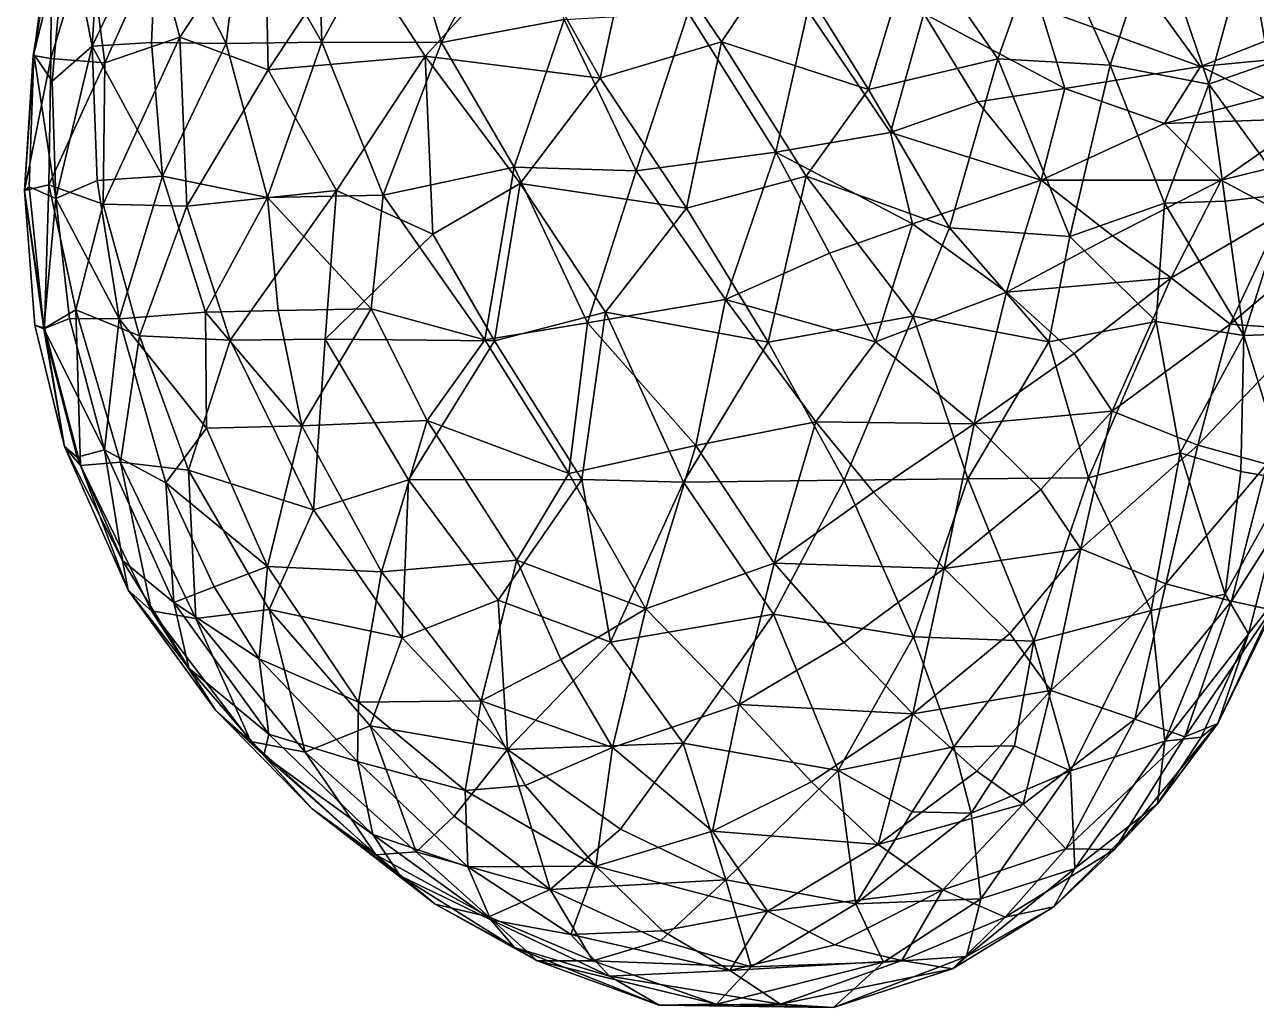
# Model space of a CAD drawing. Extents: x 373697 to 374058, y 6959904 to 6960301.
# Drawn here: x 373971.16 to 374012, y 6960082.02 to 6960114.61 of the extents above; entities that cross this region are included whole.
import ezdxf

# ---------------------------------------------------------------- set-up
doc = ezdxf.new("R2010")
doc.units = 0
doc.layers.add('Bht_Fk', color=7, linetype='CONTINUOUS')

msp = doc.modelspace()

# ---------------------------------------------------------------- linework, layer by layer
at = {"layer": 'Bht_Fk'}
for points in [[(373978.406, 6960118.599, 101.752), (373977.843, 6960113.988, 101.031), (373975.567, 6960118.435, 98.996)], [(373978.406, 6960118.599, 101.752), (373981.011, 6960114.029, 103.583), (373977.843, 6960113.988, 101.031)], [(373980.866, 6960118.665, 103.817), (373981.011, 6960114.029, 103.583), (373978.406, 6960118.599, 101.752)], [(373980.866, 6960118.665, 103.817), (373983.56, 6960118.722, 105.881), (373981.011, 6960114.029, 103.583)], [(373983.56, 6960118.722, 105.881), (373984.982, 6960114.016, 106.434), (373981.011, 6960114.029, 103.583)], [(373983.56, 6960118.722, 105.881), (373987.491, 6960118.794, 108.72), (373984.982, 6960114.016, 106.434)], [(373987.491, 6960118.794, 108.72), (373989.052, 6960114.779, 109.297), (373984.982, 6960114.016, 106.434)], [(373971.468, 6960113.631, 92.587), (373972.068, 6960118.178, 92.822), (373972.56, 6960118.152, 94.676)], [(373971.468, 6960113.631, 92.587), (373972.044, 6960117.235, 91.402), (373972.068, 6960118.178, 92.822)], [(373972.074, 6960112.737, 94.372), (373971.468, 6960113.631, 92.587), (373972.56, 6960118.152, 94.676)], [(373972.074, 6960112.737, 94.372), (373972.56, 6960118.152, 94.676), (373973.4, 6960113.893, 96.429)], [(373972.56, 6960118.152, 94.676), (373973.677, 6960118.396, 96.674), (373973.4, 6960113.893, 96.429)], [(373973.4, 6960113.893, 96.429), (373975.567, 6960118.435, 98.996), (373975.361, 6960114.018, 98.732)], [(373973.677, 6960118.396, 96.674), (373975.567, 6960118.435, 98.996), (373973.4, 6960113.893, 96.429)], [(373975.567, 6960118.435, 98.996), (373977.843, 6960113.988, 101.031), (373975.361, 6960114.018, 98.732)], [(373975.521, 6960117.109, 88.917), (373976.301, 6960114.19, 88.155), (373979.128, 6960118.436, 89.164)], [(373976.301, 6960114.19, 88.155), (373979.23, 6960113.107, 88.055), (373979.128, 6960118.436, 89.164)], [(373979.128, 6960118.436, 89.164), (373979.23, 6960113.107, 88.055), (373982.006, 6960117.301, 89.359)], [(373987.783, 6960117.219, 91.036), (373990.238, 6960112.836, 91.162), (373991.417, 6960118.261, 92.695)], [(373990.238, 6960112.836, 91.162), (373994.27, 6960114.033, 93.203), (373991.417, 6960118.261, 92.695)], [(373994.27, 6960114.033, 93.203), (373996.294, 6960117.054, 94.802), (373991.417, 6960118.261, 92.695)], [(374003.433, 6960113.479, 98.423), (374005.047, 6960118.018, 100.445), (374000.654, 6960117.496, 97.372)], [(374005.047, 6960118.018, 100.445), (374003.433, 6960113.479, 98.423), (374007.155, 6960113.267, 101.152)], [(374005.047, 6960118.018, 100.445), (374007.155, 6960113.267, 101.152), (374008.656, 6960117.812, 103.318)], [(374007.155, 6960113.267, 101.152), (374010.421, 6960112.636, 103.873), (374008.656, 6960117.812, 103.318)], [(374008.656, 6960117.812, 103.318), (374010.421, 6960112.636, 103.873), (374011.711, 6960117.33, 106.024)], [(374014.446, 6960113.652, 108.164), (374013.794, 6960117.906, 108.154), (374011.711, 6960117.33, 106.024)], [(373973.262, 6960117.589, 89.88), (373972.044, 6960117.235, 91.402), (373972.025, 6960113.49, 89.67)], [(373973.814, 6960113.347, 88.453), (373973.262, 6960117.589, 89.88), (373972.025, 6960113.49, 89.67)], [(373975.521, 6960117.109, 88.917), (373973.262, 6960117.589, 89.88), (373973.814, 6960113.347, 88.453)], [(373982.006, 6960117.301, 89.359), (373979.23, 6960113.107, 88.055), (373984.441, 6960113.565, 89.248)], [(373984.441, 6960113.565, 89.248), (373987.783, 6960117.219, 91.036), (373982.006, 6960117.301, 89.359)], [(374000.654, 6960117.496, 97.372), (373996.294, 6960117.054, 94.802), (373999.142, 6960112.454, 95.526)], [(373999.142, 6960112.454, 95.526), (374003.433, 6960113.479, 98.423), (374000.654, 6960117.496, 97.372)], [(374010.421, 6960112.636, 103.873), (374012.413, 6960113.328, 105.944), (374011.711, 6960117.33, 106.024)], [(374014.446, 6960113.652, 108.164), (374011.711, 6960117.33, 106.024), (374012.413, 6960113.328, 105.944)], [(373971.44, 6960113.59, 90.828), (373972.044, 6960117.235, 91.402), (373971.468, 6960113.631, 92.587)], [(373972.025, 6960113.49, 89.67), (373972.044, 6960117.235, 91.402), (373971.44, 6960113.59, 90.828)], [(373976.301, 6960114.19, 88.155), (373975.521, 6960117.109, 88.917), (373973.814, 6960113.347, 88.453)], [(373984.441, 6960113.565, 89.248), (373990.238, 6960112.836, 91.162), (373987.783, 6960117.219, 91.036)], [(373994.27, 6960114.033, 93.203), (373999.142, 6960112.454, 95.526), (373996.294, 6960117.054, 94.802)], [(374004.838, 6960115.156, 120.747), (374008.404, 6960115.638, 123.433), (374010.144, 6960113.224, 122.352)], [(374010.144, 6960113.224, 122.352), (374008.404, 6960115.638, 123.433), (374013.918, 6960114.701, 124.992)], [(373989.052, 6960114.779, 109.297), (373993.159, 6960115.011, 112.105), (373991.44, 6960109.764, 109.896)], [(373993.159, 6960115.011, 112.105), (373996.066, 6960110.376, 112.845), (373991.44, 6960109.764, 109.896)], [(373993.159, 6960115.011, 112.105), (373997.132, 6960115.08, 114.915), (373996.066, 6960110.376, 112.845)], [(373997.132, 6960115.08, 114.915), (373999.867, 6960111.033, 115.367), (373996.066, 6960110.376, 112.845)], [(373997.132, 6960115.08, 114.915), (374000.974, 6960114.979, 117.747), (373999.867, 6960111.033, 115.367)], [(374000.974, 6960114.979, 117.747), (374002.77, 6960112.047, 117.599), (373999.867, 6960111.033, 115.367)], [(374000.974, 6960114.979, 117.747), (374004.838, 6960115.156, 120.747), (374005.651, 6960112.49, 119.571)], [(374002.77, 6960112.047, 117.599), (374000.974, 6960114.979, 117.747), (374005.651, 6960112.49, 119.571)], [(374005.651, 6960112.49, 119.571), (374004.838, 6960115.156, 120.747), (374010.144, 6960113.224, 122.352)], [(373984.982, 6960114.016, 106.434), (373989.052, 6960114.779, 109.297), (373987.391, 6960109.883, 107.41)], [(373989.052, 6960114.779, 109.297), (373991.44, 6960109.764, 109.896), (373987.391, 6960109.883, 107.41)], [(374010.144, 6960113.224, 122.352), (374013.918, 6960114.701, 124.992), (374016.249, 6960113.811, 124.05)], [(373973.4, 6960113.893, 96.429), (373975.361, 6960114.018, 98.732), (373975.727, 6960109.58, 98.745)], [(373973.757, 6960108.66, 87.745), (373976.538, 6960108.592, 87.251), (373976.301, 6960114.19, 88.155)], [(373976.301, 6960114.19, 88.155), (373973.814, 6960113.347, 88.453), (373973.757, 6960108.66, 87.745)], [(373975.361, 6960114.018, 98.732), (373977.843, 6960113.988, 101.031), (373975.727, 6960109.58, 98.745)], [(373976.301, 6960114.19, 88.155), (373976.538, 6960108.592, 87.251), (373979.23, 6960113.107, 88.055)], [(373981.011, 6960114.029, 103.583), (373979.216, 6960108.871, 101.641), (373977.843, 6960113.988, 101.031)], [(373981.011, 6960114.029, 103.583), (373983.042, 6960108.948, 104.421), (373979.216, 6960108.871, 101.641)], [(373984.982, 6960114.016, 106.434), (373983.042, 6960108.948, 104.421), (373981.011, 6960114.029, 103.583)], [(373984.982, 6960114.016, 106.434), (373987.391, 6960109.883, 107.41), (373983.042, 6960108.948, 104.421)], [(373994.27, 6960114.033, 93.203), (373990.238, 6960112.836, 91.162), (373993.108, 6960108.523, 91.739)], [(373997.074, 6960109.587, 93.892), (373994.27, 6960114.033, 93.203), (373993.108, 6960108.523, 91.739)], [(373999.142, 6960112.454, 95.526), (373994.27, 6960114.033, 93.203), (373997.074, 6960109.587, 93.892)], [(373971.158, 6960109.113, 90.605), (373971.468, 6960113.631, 92.587), (373971.308, 6960109.235, 92.367)], [(373971.44, 6960113.59, 90.828), (373971.468, 6960113.631, 92.587), (373971.158, 6960109.113, 90.605)], [(373971.308, 6960109.235, 92.367), (373971.468, 6960113.631, 92.587), (373972.197, 6960108.843, 94.305)], [(373971.468, 6960113.631, 92.587), (373972.074, 6960112.737, 94.372), (373972.197, 6960108.843, 94.305)], [(373973.4, 6960113.893, 96.429), (373972.197, 6960108.843, 94.305), (373972.074, 6960112.737, 94.372)], [(373973.4, 6960113.893, 96.429), (373973.561, 6960109.445, 96.403), (373972.197, 6960108.843, 94.305)], [(373975.727, 6960109.58, 98.745), (373973.561, 6960109.445, 96.403), (373973.4, 6960113.893, 96.429)], [(373975.727, 6960109.58, 98.745), (373977.843, 6960113.988, 101.031), (373979.216, 6960108.871, 101.641)], [(374012.263, 6960112.196, 121.958), (374010.144, 6960113.224, 122.352), (374016.249, 6960113.811, 124.05)], [(373972.025, 6960113.49, 89.67), (373971.44, 6960113.59, 90.828), (373971.158, 6960109.113, 90.605)], [(373971.958, 6960109.293, 88.953), (373972.025, 6960113.49, 89.67), (373971.158, 6960109.113, 90.605)], [(373973.814, 6960113.347, 88.453), (373972.025, 6960113.49, 89.67), (373971.958, 6960109.293, 88.953)], [(373973.757, 6960108.66, 87.745), (373973.814, 6960113.347, 88.453), (373971.958, 6960109.293, 88.953)], [(373979.23, 6960113.107, 88.055), (373981.496, 6960109.103, 87.826), (373984.441, 6960113.565, 89.248)], [(373984.441, 6960113.565, 89.248), (373981.496, 6960109.103, 87.826), (373984.697, 6960107.663, 88.435)], [(373984.441, 6960113.565, 89.248), (373984.697, 6960107.663, 88.435), (373987.595, 6960109.336, 89.588)], [(373990.238, 6960112.836, 91.162), (373984.441, 6960113.565, 89.248), (373987.595, 6960109.336, 89.588)], [(374001.821, 6960107.872, 96.437), (374003.433, 6960113.479, 98.423), (373999.142, 6960112.454, 95.526)], [(374001.821, 6960107.872, 96.437), (374005.82, 6960107.583, 99.161), (374003.433, 6960113.479, 98.423)], [(374005.82, 6960107.583, 99.161), (374007.155, 6960113.267, 101.152), (374003.433, 6960113.479, 98.423)], [(374008.959, 6960111.33, 120.247), (374005.651, 6960112.49, 119.571), (374010.144, 6960113.224, 122.352)], [(374005.82, 6960107.583, 99.161), (374008.952, 6960108.685, 101.854), (374007.155, 6960113.267, 101.152)], [(374007.155, 6960113.267, 101.152), (374008.952, 6960108.685, 101.854), (374010.421, 6960112.636, 103.873)], [(374008.959, 6960111.33, 120.247), (374010.144, 6960113.224, 122.352), (374012.263, 6960112.196, 121.958)], [(374013.076, 6960109.001, 105.972), (374012.413, 6960113.328, 105.944), (374010.421, 6960112.636, 103.873)], [(373976.538, 6960108.592, 87.251), (373981.496, 6960109.103, 87.826), (373979.23, 6960113.107, 88.055)], [(373990.238, 6960112.836, 91.162), (373987.595, 6960109.336, 89.588), (373993.108, 6960108.523, 91.739)], [(374001.821, 6960107.872, 96.437), (373999.142, 6960112.454, 95.526), (373997.074, 6960109.587, 93.892)], [(374004.865, 6960109.447, 117.266), (374002.77, 6960112.047, 117.599), (374005.651, 6960112.49, 119.571)], [(374005.651, 6960112.49, 119.571), (374008.959, 6960111.33, 120.247), (374004.865, 6960109.447, 117.266)], [(374008.952, 6960108.685, 101.854), (374010.966, 6960108.75, 103.715), (374010.421, 6960112.636, 103.873)], [(374013.076, 6960109.001, 105.972), (374010.421, 6960112.636, 103.873), (374010.966, 6960108.75, 103.715)], [(374004.865, 6960109.447, 117.266), (373999.867, 6960111.033, 115.367), (374002.77, 6960112.047, 117.599)], [(374013.765, 6960111.501, 121.231), (374008.959, 6960111.33, 120.247), (374012.263, 6960112.196, 121.958)], [(374010.833, 6960109.454, 119.018), (374004.865, 6960109.447, 117.266), (374008.959, 6960111.33, 120.247)], [(374010.833, 6960109.454, 119.018), (374008.959, 6960111.33, 120.247), (374013.765, 6960111.501, 121.231)], [(374010.833, 6960109.454, 119.018), (374013.765, 6960111.501, 121.231), (374015.185, 6960110.527, 119.784)], [(373996.066, 6960110.376, 112.845), (373999.867, 6960111.033, 115.367), (374000.596, 6960107.997, 114.559)], [(374004.865, 6960109.447, 117.266), (374000.596, 6960107.997, 114.559), (373999.867, 6960111.033, 115.367)], [(373991.44, 6960109.764, 109.896), (373996.066, 6960110.376, 112.845), (373994.397, 6960105.494, 110.555)], [(373996.066, 6960110.376, 112.845), (373997.852, 6960107.028, 112.814), (373994.397, 6960105.494, 110.555)], [(373996.066, 6960110.376, 112.845), (374000.596, 6960107.997, 114.559), (373997.852, 6960107.028, 112.814)], [(374015.185, 6960110.527, 119.784), (374012.863, 6960108.37, 118.019), (374010.833, 6960109.454, 119.018)], [(373973.561, 6960109.445, 96.403), (373975.727, 6960109.58, 98.745), (373974.298, 6960104.852, 96.539)], [(373974.298, 6960104.852, 96.539), (373975.727, 6960109.58, 98.745), (373977.153, 6960105.072, 99.412)], [(373975.727, 6960109.58, 98.745), (373979.216, 6960108.871, 101.641), (373977.153, 6960105.072, 99.412)], [(373983.042, 6960108.948, 104.421), (373987.391, 6960109.883, 107.41), (373986.418, 6960104.154, 105.795)], [(373987.391, 6960109.883, 107.41), (373989.822, 6960104.719, 107.877), (373986.418, 6960104.154, 105.795)], [(373987.391, 6960109.883, 107.41), (373991.44, 6960109.764, 109.896), (373989.822, 6960104.719, 107.877)], [(373989.822, 6960104.719, 107.877), (373991.44, 6960109.764, 109.896), (373994.397, 6960105.494, 110.555)], [(373993.108, 6960108.523, 91.739), (373995.812, 6960104.083, 92.52), (373997.074, 6960109.587, 93.892)], [(373997.074, 6960109.587, 93.892), (373995.812, 6960104.083, 92.52), (374000.62, 6960104.943, 95.312)], [(374001.821, 6960107.872, 96.437), (373997.074, 6960109.587, 93.892), (374000.62, 6960104.943, 95.312)], [(373971.958, 6960109.293, 88.953), (373971.158, 6960109.113, 90.605), (373971.813, 6960104.538, 89.327)], [(373971.158, 6960109.113, 90.605), (373971.308, 6960109.235, 92.367), (373971.8, 6960104.52, 92.288)], [(373971.495, 6960104.637, 90.606), (373971.158, 6960109.113, 90.605), (373971.8, 6960104.52, 92.288)], [(373971.158, 6960109.113, 90.605), (373971.495, 6960104.637, 90.606), (373971.813, 6960104.538, 89.327)], [(373971.308, 6960109.235, 92.367), (373972.197, 6960108.843, 94.305), (373971.8, 6960104.52, 92.288)], [(373972.853, 6960105.146, 88.047), (373971.958, 6960109.293, 88.953), (373971.813, 6960104.538, 89.327)], [(373973.757, 6960108.66, 87.745), (373971.958, 6960109.293, 88.953), (373972.853, 6960105.146, 88.047)], [(373972.197, 6960108.843, 94.305), (373973.561, 6960109.445, 96.403), (373974.298, 6960104.852, 96.539)], [(373976.538, 6960108.592, 87.251), (373977.968, 6960104.139, 86.951), (373981.496, 6960109.103, 87.826)], [(373977.968, 6960104.139, 86.951), (373981.129, 6960104.177, 87.286), (373981.496, 6960109.103, 87.826)], [(373981.496, 6960109.103, 87.826), (373981.129, 6960104.177, 87.286), (373984.697, 6960107.663, 88.435)], [(373987.595, 6960109.336, 89.588), (373984.697, 6960107.663, 88.435), (373986.738, 6960104.122, 88.703)], [(373987.595, 6960109.336, 89.588), (373986.738, 6960104.122, 88.703), (373990.419, 6960105.069, 90.145)], [(373987.595, 6960109.336, 89.588), (373990.419, 6960105.069, 90.145), (373993.108, 6960108.523, 91.739)], [(374004.865, 6960109.447, 117.266), (374003.72, 6960105.732, 114.904), (374000.596, 6960107.997, 114.559)], [(374007.23, 6960107.6, 116.988), (374003.72, 6960105.732, 114.904), (374004.865, 6960109.447, 117.266)], [(374007.23, 6960107.6, 116.988), (374004.865, 6960109.447, 117.266), (374010.833, 6960109.454, 119.018)], [(374009.175, 6960106.214, 116.439), (374007.23, 6960107.6, 116.988), (374010.833, 6960109.454, 119.018)], [(374012.863, 6960108.37, 118.019), (374009.175, 6960106.214, 116.439), (374010.833, 6960109.454, 119.018)], [(373971.8, 6960104.52, 92.288), (373972.197, 6960108.843, 94.305), (373972.649, 6960104.861, 94.327)], [(373972.197, 6960108.843, 94.305), (373974.298, 6960104.852, 96.539), (373972.649, 6960104.861, 94.327)], [(373977.153, 6960105.072, 99.412), (373979.216, 6960108.871, 101.641), (373979.567, 6960105.133, 101.393)], [(373979.216, 6960108.871, 101.641), (373983.042, 6960108.948, 104.421), (373982.651, 6960105.188, 103.586)], [(373979.216, 6960108.871, 101.641), (373982.651, 6960105.188, 103.586), (373979.567, 6960105.133, 101.393)], [(373983.042, 6960108.948, 104.421), (373986.418, 6960104.154, 105.795), (373982.651, 6960105.188, 103.586)], [(374010.966, 6960108.75, 103.715), (374008.952, 6960108.685, 101.854), (374011.582, 6960104.3, 103.823)], [(374011.582, 6960104.3, 103.823), (374013.076, 6960109.001, 105.972), (374010.966, 6960108.75, 103.715)], [(374011.582, 6960104.3, 103.823), (374013.454, 6960104.363, 106.004), (374013.076, 6960109.001, 105.972)], [(373972.853, 6960105.146, 88.047), (373974.966, 6960104.283, 87.144), (373973.757, 6960108.66, 87.745)], [(373974.966, 6960104.283, 87.144), (373976.538, 6960108.592, 87.251), (373973.757, 6960108.66, 87.745)], [(373976.538, 6960108.592, 87.251), (373974.966, 6960104.283, 87.144), (373977.968, 6960104.139, 86.951)], [(373995.812, 6960104.083, 92.52), (373993.108, 6960108.523, 91.739), (373990.419, 6960105.069, 90.145)], [(374008.952, 6960108.685, 101.854), (374005.82, 6960107.583, 99.161), (374008.674, 6960104.766, 101.095)], [(374011.582, 6960104.3, 103.823), (374008.952, 6960108.685, 101.854), (374008.674, 6960104.766, 101.095)], [(374011.137, 6960104.676, 115.473), (374009.175, 6960106.214, 116.439), (374012.863, 6960108.37, 118.019)], [(374014.744, 6960107.742, 116.949), (374011.137, 6960104.676, 115.473), (374012.863, 6960108.37, 118.019)], [(373997.852, 6960107.028, 112.814), (374000.596, 6960107.997, 114.559), (373999.368, 6960104.094, 112.547)], [(374000.596, 6960107.997, 114.559), (374003.72, 6960105.732, 114.904), (373999.368, 6960104.094, 112.547)], [(373984.697, 6960107.663, 88.435), (373981.129, 6960104.177, 87.286), (373986.738, 6960104.122, 88.703)], [(374005.125, 6960104.085, 98.212), (374001.821, 6960107.872, 96.437), (374000.62, 6960104.943, 95.312)], [(374005.82, 6960107.583, 99.161), (374001.821, 6960107.872, 96.437), (374005.125, 6960104.085, 98.212)], [(374007.23, 6960107.6, 116.988), (374009.175, 6960106.214, 116.439), (374003.72, 6960105.732, 114.904)], [(374008.674, 6960104.766, 101.095), (374005.82, 6960107.583, 99.161), (374005.125, 6960104.085, 98.212)], [(374013.714, 6960104.482, 114.742), (374011.137, 6960104.676, 115.473), (374014.744, 6960107.742, 116.949)], [(373999.368, 6960104.094, 112.547), (373994.397, 6960105.494, 110.555), (373997.852, 6960107.028, 112.814)], [(374003.72, 6960105.732, 114.904), (374009.175, 6960106.214, 116.439), (374005.962, 6960103.697, 114.566)], [(374005.962, 6960103.697, 114.566), (374009.175, 6960106.214, 116.439), (374007.217, 6960101.793, 113.856)], [(374011.137, 6960104.676, 115.473), (374007.217, 6960101.793, 113.856), (374009.175, 6960106.214, 116.439)], [(373989.822, 6960104.719, 107.877), (373994.397, 6960105.494, 110.555), (373993.419, 6960100.652, 108.83)], [(373994.397, 6960105.494, 110.555), (373997.399, 6960101.435, 110.851), (373993.419, 6960100.652, 108.83)], [(373994.397, 6960105.494, 110.555), (373999.368, 6960104.094, 112.547), (373997.399, 6960101.435, 110.851)], [(373999.368, 6960104.094, 112.547), (374003.72, 6960105.732, 114.904), (374002.644, 6960101.375, 112.741)], [(374003.72, 6960105.732, 114.904), (374005.962, 6960103.697, 114.566), (374002.644, 6960101.375, 112.741)], [(373972.853, 6960105.146, 88.047), (373971.813, 6960104.538, 89.327), (373973.007, 6960099.988, 89.24)], [(373974.336, 6960100.094, 87.809), (373972.853, 6960105.146, 88.047), (373973.007, 6960099.988, 89.24)], [(373974.336, 6960100.094, 87.809), (373974.966, 6960104.283, 87.144), (373972.853, 6960105.146, 88.047)], [(373974.298, 6960104.852, 96.539), (373977.153, 6960105.072, 99.412), (373977.187, 6960101.223, 98.661)], [(373979.567, 6960105.133, 101.393), (373980.345, 6960101.303, 101.28), (373977.153, 6960105.072, 99.412)], [(373977.187, 6960101.223, 98.661), (373977.153, 6960105.072, 99.412), (373980.345, 6960101.303, 101.28)], [(373979.567, 6960105.133, 101.393), (373982.651, 6960105.188, 103.586), (373980.345, 6960101.303, 101.28)], [(373980.345, 6960101.303, 101.28), (373982.651, 6960105.188, 103.586), (373984.505, 6960101.485, 104.149)], [(373982.651, 6960105.188, 103.586), (373986.418, 6960104.154, 105.795), (373984.505, 6960101.485, 104.149)], [(373986.738, 6960104.122, 88.703), (373989.637, 6960099.519, 89.432), (373990.419, 6960105.069, 90.145)], [(373990.419, 6960105.069, 90.145), (373989.637, 6960099.519, 89.432), (373993.003, 6960099.437, 90.839)], [(373995.812, 6960104.083, 92.52), (373990.419, 6960105.069, 90.145), (373993.003, 6960099.437, 90.839)], [(373971.8, 6960104.52, 92.288), (373972.475, 6960100.615, 90.964), (373971.495, 6960104.637, 90.606)], [(373971.813, 6960104.538, 89.327), (373971.495, 6960104.637, 90.606), (373972.475, 6960100.615, 90.964)], [(373972.649, 6960104.861, 94.327), (373973.805, 6960100.502, 94.553), (373971.8, 6960104.52, 92.288)], [(373974.298, 6960104.852, 96.539), (373973.805, 6960100.502, 94.553), (373972.649, 6960104.861, 94.327)], [(373973.805, 6960100.502, 94.553), (373974.298, 6960104.852, 96.539), (373975.844, 6960099.418, 96.79)], [(373974.298, 6960104.852, 96.539), (373977.187, 6960101.223, 98.661), (373975.844, 6960099.418, 96.79)], [(373986.418, 6960104.154, 105.795), (373989.822, 6960104.719, 107.877), (373989.206, 6960099.717, 106.49)], [(373989.822, 6960104.719, 107.877), (373993.419, 6960100.652, 108.83), (373989.206, 6960099.717, 106.49)], [(374000.62, 6960104.943, 95.312), (373995.812, 6960104.083, 92.52), (373998.33, 6960099.502, 93.606)], [(374002.429, 6960099.54, 96.069), (374000.62, 6960104.943, 95.312), (373998.33, 6960099.502, 93.606)], [(374000.62, 6960104.943, 95.312), (374002.429, 6960099.54, 96.069), (374005.125, 6960104.085, 98.212)], [(374005.125, 6960104.085, 98.212), (374006.441, 6960099.576, 98.941), (374008.674, 6960104.766, 101.095)], [(374009.47, 6960100.412, 101.555), (374008.674, 6960104.766, 101.095), (374006.441, 6960099.576, 98.941)], [(374011.137, 6960104.676, 115.473), (374010.064, 6960100.667, 113.336), (374007.217, 6960101.793, 113.856)], [(374011.582, 6960104.3, 103.823), (374008.674, 6960104.766, 101.095), (374009.47, 6960100.412, 101.555)], [(374013.714, 6960104.482, 114.742), (374010.064, 6960100.667, 113.336), (374011.137, 6960104.676, 115.473)], [(373971.8, 6960104.52, 92.288), (373973.805, 6960100.502, 94.553), (373972.897, 6960100.263, 92.584)], [(373971.8, 6960104.52, 92.288), (373972.897, 6960100.263, 92.584), (373972.475, 6960100.615, 90.964)], [(373971.813, 6960104.538, 89.327), (373972.475, 6960100.615, 90.964), (373973.007, 6960099.988, 89.24)], [(373974.336, 6960100.094, 87.809), (373976.591, 6960099.832, 87.119), (373974.966, 6960104.283, 87.144)], [(373974.966, 6960104.283, 87.144), (373976.591, 6960099.832, 87.119), (373977.968, 6960104.139, 86.951)], [(374011.483, 6960099.792, 103.626), (374011.582, 6960104.3, 103.823), (374009.47, 6960100.412, 101.555)], [(374010.064, 6960100.667, 113.336), (374013.714, 6960104.482, 114.742), (374012.346, 6960100.029, 112.478)], [(374013.064, 6960099.514, 105.777), (374011.582, 6960104.3, 103.823), (374011.483, 6960099.792, 103.626)], [(374013.454, 6960104.363, 106.004), (374011.582, 6960104.3, 103.823), (374013.064, 6960099.514, 105.777)], [(373977.968, 6960104.139, 86.951), (373976.591, 6960099.832, 87.119), (373980.741, 6960098.515, 87.189)], [(373981.129, 6960104.177, 87.286), (373977.968, 6960104.139, 86.951), (373980.741, 6960098.515, 87.189)], [(373981.129, 6960104.177, 87.286), (373980.741, 6960098.515, 87.189), (373983.885, 6960099.516, 87.703)], [(373981.129, 6960104.177, 87.286), (373983.885, 6960099.516, 87.703), (373986.738, 6960104.122, 88.703)], [(373986.738, 6960104.122, 88.703), (373983.885, 6960099.516, 87.703), (373989.637, 6960099.519, 89.432)], [(373989.206, 6960099.717, 106.49), (373984.505, 6960101.485, 104.149), (373986.418, 6960104.154, 105.795)], [(373995.812, 6960104.083, 92.52), (373993.003, 6960099.437, 90.839), (373998.33, 6960099.502, 93.606)], [(373999.368, 6960104.094, 112.547), (374002.644, 6960101.375, 112.741), (373997.399, 6960101.435, 110.851)], [(374006.441, 6960099.576, 98.941), (374005.125, 6960104.085, 98.212), (374002.429, 6960099.54, 96.069)], [(374005.962, 6960103.697, 114.566), (374007.217, 6960101.793, 113.856), (374002.644, 6960101.375, 112.741)], [(374002.644, 6960101.375, 112.741), (374007.217, 6960101.793, 113.856), (374004.857, 6960099.193, 112.407)], [(374004.857, 6960099.193, 112.407), (374007.217, 6960101.793, 113.856), (374006.178, 6960097.222, 111.769)], [(374007.217, 6960101.793, 113.856), (374010.064, 6960100.667, 113.336), (374006.178, 6960097.222, 111.769)], [(373982.993, 6960096.459, 102.022), (373980.345, 6960101.303, 101.28), (373984.505, 6960101.485, 104.149)], [(373987.483, 6960096.85, 104.907), (373982.993, 6960096.459, 102.022), (373984.505, 6960101.485, 104.149)], [(373989.206, 6960099.717, 106.49), (373987.483, 6960096.85, 104.907), (373984.505, 6960101.485, 104.149)], [(373997.399, 6960101.435, 110.851), (373996.014, 6960096.748, 108.913), (373993.419, 6960100.652, 108.83)], [(373997.399, 6960101.435, 110.851), (373999.301, 6960099.1, 110.875), (373996.014, 6960096.748, 108.913)], [(373997.399, 6960101.435, 110.851), (374002.644, 6960101.375, 112.741), (373999.301, 6960099.1, 110.875)], [(373999.301, 6960099.1, 110.875), (374002.644, 6960101.375, 112.741), (374001.652, 6960096.572, 110.732)], [(374002.644, 6960101.375, 112.741), (374004.857, 6960099.193, 112.407), (374001.652, 6960096.572, 110.732)], [(373975.844, 6960099.418, 96.79), (373977.187, 6960101.223, 98.661), (373979.206, 6960096.635, 99.135)], [(373977.187, 6960101.223, 98.661), (373980.345, 6960101.303, 101.28), (373979.206, 6960096.635, 99.135)], [(373980.345, 6960101.303, 101.28), (373982.993, 6960096.459, 102.022), (373979.206, 6960096.635, 99.135)], [(373974.401, 6960096.84, 92.924), (373972.475, 6960100.615, 90.964), (373972.897, 6960100.263, 92.584)], [(373974.596, 6960095.855, 91.236), (373972.475, 6960100.615, 90.964), (373974.401, 6960096.84, 92.924)], [(373972.475, 6960100.615, 90.964), (373974.596, 6960095.855, 91.236), (373973.007, 6960099.988, 89.24)], [(373989.206, 6960099.717, 106.49), (373993.419, 6960100.652, 108.83), (373991.757, 6960095.234, 106.637)], [(373993.419, 6960100.652, 108.83), (373996.014, 6960096.748, 108.913), (373991.757, 6960095.234, 106.637)], [(374006.178, 6960097.222, 111.769), (374010.064, 6960100.667, 113.336), (374008.997, 6960096.064, 111.23)], [(374010.064, 6960100.667, 113.336), (374012.346, 6960100.029, 112.478), (374008.997, 6960096.064, 111.23)], [(373974.401, 6960096.84, 92.924), (373972.897, 6960100.263, 92.584), (373973.805, 6960100.502, 94.553)], [(373976.107, 6960095.448, 95.063), (373973.805, 6960100.502, 94.553), (373975.844, 6960099.418, 96.79)], [(373974.401, 6960096.84, 92.924), (373973.805, 6960100.502, 94.553), (373976.107, 6960095.448, 95.063)], [(374009.47, 6960100.412, 101.555), (374006.441, 6960099.576, 98.941), (374008.517, 6960095.183, 100.965)], [(374010.967, 6960095.723, 103.544), (374009.47, 6960100.412, 101.555), (374008.517, 6960095.183, 100.965)], [(374010.967, 6960095.723, 103.544), (374011.483, 6960099.792, 103.626), (374009.47, 6960100.412, 101.555)], [(373975.362, 6960095.164, 89.629), (373974.336, 6960100.094, 87.809), (373973.007, 6960099.988, 89.24)], [(373973.007, 6960099.988, 89.24), (373974.596, 6960095.855, 91.236), (373975.362, 6960095.164, 89.629)], [(373976.831, 6960094.91, 88.322), (373974.336, 6960100.094, 87.809), (373975.362, 6960095.164, 89.629)], [(373976.831, 6960094.91, 88.322), (373976.591, 6960099.832, 87.119), (373974.336, 6960100.094, 87.809)], [(373979.27, 6960095.215, 87.566), (373980.741, 6960098.515, 87.189), (373976.591, 6960099.832, 87.119)], [(373976.591, 6960099.832, 87.119), (373976.831, 6960094.91, 88.322), (373979.27, 6960095.215, 87.566)], [(373987.483, 6960096.85, 104.907), (373989.206, 6960099.717, 106.49), (373991.757, 6960095.234, 106.637)], [(374011.175, 6960095.49, 110.314), (374008.997, 6960096.064, 111.23), (374012.346, 6960100.029, 112.478)], [(374013.064, 6960099.514, 105.777), (374011.483, 6960099.792, 103.626), (374010.967, 6960095.723, 103.544)], [(374012.346, 6960100.029, 112.478), (374013.95, 6960099.872, 111.25), (374011.175, 6960095.49, 110.314)], [(374013.95, 6960099.872, 111.25), (374012.503, 6960095.205, 108.718), (374011.175, 6960095.49, 110.314)], [(373975.844, 6960099.418, 96.79), (373979.206, 6960096.635, 99.135), (373977.443, 6960095.969, 97.157)], [(373976.107, 6960095.448, 95.063), (373975.844, 6960099.418, 96.79), (373977.443, 6960095.969, 97.157)], [(373983.885, 6960099.516, 87.703), (373980.741, 6960098.515, 87.189), (373983.677, 6960094.27, 88.026)], [(373983.885, 6960099.516, 87.703), (373983.677, 6960094.27, 88.026), (373986.864, 6960095.526, 88.62)], [(373983.885, 6960099.516, 87.703), (373986.864, 6960095.526, 88.62), (373989.637, 6960099.519, 89.432)], [(373986.864, 6960095.526, 88.62), (373990.585, 6960094.123, 89.953), (373989.637, 6960099.519, 89.432)], [(373989.637, 6960099.519, 89.432), (373990.585, 6960094.123, 89.953), (373993.003, 6960099.437, 90.839)], [(373990.585, 6960094.123, 89.953), (373995.99, 6960095.054, 92.345), (373993.003, 6960099.437, 90.839)], [(373998.33, 6960099.502, 93.606), (373993.003, 6960099.437, 90.839), (373995.99, 6960095.054, 92.345)], [(374000.638, 6960094.3, 95.061), (373998.33, 6960099.502, 93.606), (373995.99, 6960095.054, 92.345)], [(374000.638, 6960094.3, 95.061), (374002.429, 6960099.54, 96.069), (373998.33, 6960099.502, 93.606)], [(374004.624, 6960094.16, 97.796), (374002.429, 6960099.54, 96.069), (374000.638, 6960094.3, 95.061)], [(374004.624, 6960094.16, 97.796), (374006.441, 6960099.576, 98.941), (374002.429, 6960099.54, 96.069)], [(374008.517, 6960095.183, 100.965), (374006.441, 6960099.576, 98.941), (374004.624, 6960094.16, 97.796)], [(374013.064, 6960099.514, 105.777), (374010.967, 6960095.723, 103.544), (374011.741, 6960094.409, 105.249)], [(374011.741, 6960094.409, 105.249), (374012.917, 6960095.908, 107.128), (374013.064, 6960099.514, 105.777)], [(373999.301, 6960099.1, 110.875), (374001.652, 6960096.572, 110.732), (373996.014, 6960096.748, 108.913)], [(374004.857, 6960099.193, 112.407), (374006.178, 6960097.222, 111.769), (374001.652, 6960096.572, 110.732)], [(373980.741, 6960098.515, 87.189), (373979.27, 6960095.215, 87.566), (373983.677, 6960094.27, 88.026)], [(373982.993, 6960096.459, 102.022), (373987.483, 6960096.85, 104.907), (373986.293, 6960092.179, 102.744)], [(373987.483, 6960096.85, 104.907), (373988.943, 6960093.553, 104.748), (373986.293, 6960092.179, 102.744)], [(373988.943, 6960093.553, 104.748), (373987.483, 6960096.85, 104.907), (373991.757, 6960095.234, 106.637)], [(374001.652, 6960096.572, 110.732), (374006.178, 6960097.222, 111.769), (374003.824, 6960094.418, 110.367)], [(374003.824, 6960094.418, 110.367), (374006.178, 6960097.222, 111.769), (374005.184, 6960092.528, 109.694)], [(374005.184, 6960092.528, 109.694), (374006.178, 6960097.222, 111.769), (374008.997, 6960096.064, 111.23)], [(373976.107, 6960095.448, 95.063), (373976.607, 6960093.265, 93.461), (373974.401, 6960096.84, 92.924)], [(373974.596, 6960095.855, 91.236), (373974.401, 6960096.84, 92.924), (373976.607, 6960093.265, 93.461)], [(373977.443, 6960095.969, 97.157), (373979.206, 6960096.635, 99.135), (373978.938, 6960093.579, 97.522)], [(373979.206, 6960096.635, 99.135), (373982.229, 6960092.141, 99.847), (373978.938, 6960093.579, 97.522)], [(373979.206, 6960096.635, 99.135), (373982.993, 6960096.459, 102.022), (373982.229, 6960092.141, 99.847)], [(373982.993, 6960096.459, 102.022), (373986.293, 6960092.179, 102.744), (373982.229, 6960092.141, 99.847)], [(373991.757, 6960095.234, 106.637), (373996.014, 6960096.748, 108.913), (373994.85, 6960092.057, 106.962)], [(373996.014, 6960096.748, 108.913), (373998.323, 6960094.122, 108.924), (373994.85, 6960092.057, 106.962)], [(373996.014, 6960096.748, 108.913), (374001.652, 6960096.572, 110.732), (373998.323, 6960094.122, 108.924)], [(373998.323, 6960094.122, 108.924), (374001.652, 6960096.572, 110.732), (374000.611, 6960091.754, 108.688)], [(374001.652, 6960096.572, 110.732), (374003.824, 6960094.418, 110.367), (374000.611, 6960091.754, 108.688)], [(374005.184, 6960092.528, 109.694), (374008.997, 6960096.064, 111.23), (374007.969, 6960091.573, 109.022)], [(374008.997, 6960096.064, 111.23), (374011.175, 6960095.49, 110.314), (374007.969, 6960091.573, 109.022)], [(373977.483, 6960091.878, 91.984), (373974.596, 6960095.855, 91.236), (373976.607, 6960093.265, 93.461)], [(373977.483, 6960091.878, 91.984), (373975.362, 6960095.164, 89.629), (373974.596, 6960095.855, 91.236)], [(373977.443, 6960095.969, 97.157), (373978.938, 6960093.579, 97.522), (373976.107, 6960095.448, 95.063)], [(374008.965, 6960090.846, 102.667), (374010.967, 6960095.723, 103.544), (374008.517, 6960095.183, 100.965)], [(374011.741, 6960094.409, 105.249), (374010.967, 6960095.723, 103.544), (374008.965, 6960090.846, 102.667)], [(374012.917, 6960095.908, 107.128), (374010.72, 6960091.436, 106.41), (374012.503, 6960095.205, 108.718)], [(374012.917, 6960095.908, 107.128), (374011.741, 6960094.409, 105.249), (374010.72, 6960091.436, 106.41)], [(373979.26, 6960091.078, 95.856), (373976.107, 6960095.448, 95.063), (373978.938, 6960093.579, 97.522)], [(373976.107, 6960095.448, 95.063), (373979.26, 6960091.078, 95.856), (373976.607, 6960093.265, 93.461)], [(373979.27, 6960095.215, 87.566), (373976.831, 6960094.91, 88.322), (373980.455, 6960090.477, 89.349)], [(373982.615, 6960091.349, 88.571), (373983.677, 6960094.27, 88.026), (373979.27, 6960095.215, 87.566)], [(373982.615, 6960091.349, 88.571), (373979.27, 6960095.215, 87.566), (373980.455, 6960090.477, 89.349)], [(373987.172, 6960090.565, 89.49), (373986.864, 6960095.526, 88.62), (373983.677, 6960094.27, 88.026)], [(373987.172, 6960090.565, 89.49), (373990.585, 6960094.123, 89.953), (373986.864, 6960095.526, 88.62)], [(373990.647, 6960090.637, 104.569), (373988.943, 6960093.553, 104.748), (373991.757, 6960095.234, 106.637)], [(373994.85, 6960092.057, 106.962), (373990.647, 6960090.637, 104.569), (373991.757, 6960095.234, 106.637)], [(374009.63, 6960090.993, 107.853), (374007.969, 6960091.573, 109.022), (374011.175, 6960095.49, 110.314)], [(374012.503, 6960095.205, 108.718), (374009.63, 6960090.993, 107.853), (374011.175, 6960095.49, 110.314)], [(373975.362, 6960095.164, 89.629), (373977.483, 6960091.878, 91.984), (373978.66, 6960090.829, 90.647)], [(373978.66, 6960090.829, 90.647), (373976.831, 6960094.91, 88.322), (373975.362, 6960095.164, 89.629)], [(373980.455, 6960090.477, 89.349), (373976.831, 6960094.91, 88.322), (373978.66, 6960090.829, 90.647)], [(373992.994, 6960090.777, 91.431), (373995.99, 6960095.054, 92.345), (373990.585, 6960094.123, 89.953)], [(373992.994, 6960090.777, 91.431), (373998.132, 6960089.867, 94.196), (373995.99, 6960095.054, 92.345)], [(374000.638, 6960094.3, 95.061), (373995.99, 6960095.054, 92.345), (373998.132, 6960089.867, 94.196)], [(374005.838, 6960089.859, 99.675), (374008.517, 6960095.183, 100.965), (374004.624, 6960094.16, 97.796)], [(374008.965, 6960090.846, 102.667), (374008.517, 6960095.183, 100.965), (374005.838, 6960089.859, 99.675)], [(374012.503, 6960095.205, 108.718), (374010.72, 6960091.436, 106.41), (374009.63, 6960090.993, 107.853)], [(374003.824, 6960094.418, 110.367), (374005.184, 6960092.528, 109.694), (374000.611, 6960091.754, 108.688)], [(374011.741, 6960094.409, 105.249), (374008.965, 6960090.846, 102.667), (374010.167, 6960090.975, 104.707)], [(374010.72, 6960091.436, 106.41), (374011.741, 6960094.409, 105.249), (374010.167, 6960090.975, 104.707)], [(373987.172, 6960090.565, 89.49), (373983.677, 6960094.27, 88.026), (373982.615, 6960091.349, 88.571)], [(373987.172, 6960090.565, 89.49), (373992.994, 6960090.777, 91.431), (373990.585, 6960094.123, 89.953)], [(373998.323, 6960094.122, 108.924), (374000.611, 6960091.754, 108.688), (373994.85, 6960092.057, 106.962)], [(374001.967, 6960090.657, 96.402), (374000.638, 6960094.3, 95.061), (373998.132, 6960089.867, 94.196)], [(374001.967, 6960090.657, 96.402), (374004.624, 6960094.16, 97.796), (374000.638, 6960094.3, 95.061)], [(374004.624, 6960094.16, 97.796), (374001.967, 6960090.657, 96.402), (374003.978, 6960090.694, 97.849)], [(374005.838, 6960089.859, 99.675), (374004.624, 6960094.16, 97.796), (374003.978, 6960090.694, 97.849)], [(373982.229, 6960092.141, 99.847), (373982.192, 6960090.175, 98.631), (373978.938, 6960093.579, 97.522)], [(373979.26, 6960091.078, 95.856), (373978.938, 6960093.579, 97.522), (373982.192, 6960090.175, 98.631)], [(373979.26, 6960091.078, 95.856), (373979.085, 6960090.375, 94.094), (373976.607, 6960093.265, 93.461)], [(373977.483, 6960091.878, 91.984), (373976.607, 6960093.265, 93.461), (373979.085, 6960090.375, 94.094)], [(373990.647, 6960090.637, 104.569), (373986.293, 6960092.179, 102.744), (373988.943, 6960093.553, 104.748)], [(374005.184, 6960092.528, 109.694), (374002.735, 6960089.852, 108.235), (374000.611, 6960091.754, 108.688)], [(374002.735, 6960089.852, 108.235), (374005.184, 6960092.528, 109.694), (374004.273, 6960088.76, 107.737)], [(374004.273, 6960088.76, 107.737), (374005.184, 6960092.528, 109.694), (374007.969, 6960091.573, 109.022)], [(373982.192, 6960090.175, 98.631), (373982.229, 6960092.141, 99.847), (373985.761, 6960089.206, 101.052)], [(373986.293, 6960092.179, 102.744), (373985.761, 6960089.206, 101.052), (373982.229, 6960092.141, 99.847)], [(373986.293, 6960092.179, 102.744), (373987.751, 6960089.37, 102.449), (373985.761, 6960089.206, 101.052)], [(373986.293, 6960092.179, 102.744), (373990.647, 6960090.637, 104.569), (373987.751, 6960089.37, 102.449)], [(373990.647, 6960090.637, 104.569), (373994.85, 6960092.057, 106.962), (373993.97, 6960087.859, 104.857)], [(373997.251, 6960089.491, 106.821), (373993.97, 6960087.859, 104.857), (373994.85, 6960092.057, 106.962)], [(374000.611, 6960091.754, 108.688), (373997.251, 6960089.491, 106.821), (373994.85, 6960092.057, 106.962)], [(373980.688, 6960088.603, 93.226), (373977.483, 6960091.878, 91.984), (373979.085, 6960090.375, 94.094)], [(373978.66, 6960090.829, 90.647), (373977.483, 6960091.878, 91.984), (373980.688, 6960088.603, 93.226)], [(373997.251, 6960089.491, 106.821), (374000.611, 6960091.754, 108.688), (373999.462, 6960087.415, 106.4)], [(374002.735, 6960089.852, 108.235), (373999.462, 6960087.415, 106.4), (374000.611, 6960091.754, 108.688)], [(374007.969, 6960091.573, 109.022), (374005.686, 6960087.279, 106.474), (374004.273, 6960088.76, 107.737)], [(374007.969, 6960091.573, 109.022), (374009.63, 6960090.993, 107.853), (374005.686, 6960087.279, 106.474)], [(373980.455, 6960090.477, 89.349), (373984.142, 6960087.172, 90.761), (373982.615, 6960091.349, 88.571)], [(373982.615, 6960091.349, 88.571), (373985.402, 6960088.362, 89.874), (373987.172, 6960090.565, 89.49)], [(373985.402, 6960088.362, 89.874), (373982.615, 6960091.349, 88.571), (373984.142, 6960087.172, 90.761)], [(374009.63, 6960090.993, 107.853), (374010.72, 6960091.436, 106.41), (374007.3, 6960087.257, 105.166)], [(374010.72, 6960091.436, 106.41), (374008.722, 6960088.772, 104.234), (374007.3, 6960087.257, 105.166)], [(374008.722, 6960088.772, 104.234), (374010.72, 6960091.436, 106.41), (374010.167, 6960090.975, 104.707)], [(373980.688, 6960088.603, 93.226), (373982.804, 6960087.074, 91.992), (373978.66, 6960090.829, 90.647)], [(373982.804, 6960087.074, 91.992), (373980.455, 6960090.477, 89.349), (373978.66, 6960090.829, 90.647)], [(373982.703, 6960087.753, 96.752), (373979.085, 6960090.375, 94.094), (373979.26, 6960091.078, 95.856)], [(373979.26, 6960091.078, 95.856), (373982.192, 6960090.175, 98.631), (373982.703, 6960087.753, 96.752)], [(373990.915, 6960087.927, 91.307), (373992.994, 6960090.777, 91.431), (373987.172, 6960090.565, 89.49)], [(373992.994, 6960090.777, 91.431), (373990.915, 6960087.927, 91.307), (373994.415, 6960086.248, 93.314)], [(373998.132, 6960089.867, 94.196), (373992.994, 6960090.777, 91.431), (373994.415, 6960086.248, 93.314)], [(374007.3, 6960087.257, 105.166), (374005.686, 6960087.279, 106.474), (374009.63, 6960090.993, 107.853)], [(374005.838, 6960089.859, 99.675), (374005.977, 6960086.62, 101.682), (374008.965, 6960090.846, 102.667)], [(374008.965, 6960090.846, 102.667), (374005.977, 6960086.62, 101.682), (374008.722, 6960088.772, 104.234)], [(374008.965, 6960090.846, 102.667), (374008.722, 6960088.772, 104.234), (374010.167, 6960090.975, 104.707)], [(373979.085, 6960090.375, 94.094), (373982.703, 6960087.753, 96.752), (373983.607, 6960086.375, 95.324)], [(373980.688, 6960088.603, 93.226), (373979.085, 6960090.375, 94.094), (373983.607, 6960086.375, 95.324)], [(373982.804, 6960087.074, 91.992), (373984.142, 6960087.172, 90.761), (373980.455, 6960090.477, 89.349)], [(373985.402, 6960088.362, 89.874), (373988.59, 6960085.929, 91.591), (373987.172, 6960090.565, 89.49)], [(373987.172, 6960090.565, 89.49), (373988.59, 6960085.929, 91.591), (373990.915, 6960087.927, 91.307)], [(373990.647, 6960090.637, 104.569), (373990.094, 6960086.695, 102.326), (373987.751, 6960089.37, 102.449)], [(373990.647, 6960090.637, 104.569), (373993.97, 6960087.859, 104.857), (373990.094, 6960086.695, 102.326)], [(374000.584, 6960088.505, 95.997), (374001.967, 6960090.657, 96.402), (373998.132, 6960089.867, 94.196)], [(374002.544, 6960088.458, 97.379), (374001.967, 6960090.657, 96.402), (374000.584, 6960088.505, 95.997)], [(374002.544, 6960088.458, 97.379), (374003.978, 6960090.694, 97.849), (374001.967, 6960090.657, 96.402)], [(374003.978, 6960090.694, 97.849), (374002.544, 6960088.458, 97.379), (374005.838, 6960089.859, 99.675)], [(373985.761, 6960089.206, 101.052), (373985.854, 6960086.676, 99.275), (373982.192, 6960090.175, 98.631)], [(373985.854, 6960086.676, 99.275), (373982.703, 6960087.753, 96.752), (373982.192, 6960090.175, 98.631)], [(373998.132, 6960089.867, 94.196), (373994.415, 6960086.248, 93.314), (373998.721, 6960085.453, 96.02)], [(373998.721, 6960085.453, 96.02), (374000.584, 6960088.505, 95.997), (373998.132, 6960089.867, 94.196)], [(374002.735, 6960089.852, 108.235), (374004.273, 6960088.76, 107.737), (373999.462, 6960087.415, 106.4)], [(374002.861, 6960085.617, 99.027), (374005.838, 6960089.859, 99.675), (374002.544, 6960088.458, 97.379)], [(374005.977, 6960086.62, 101.682), (374005.838, 6960089.859, 99.675), (374002.861, 6960085.617, 99.027)], [(373990.094, 6960086.695, 102.326), (373985.761, 6960089.206, 101.052), (373987.751, 6960089.37, 102.449)], [(373990.094, 6960086.695, 102.326), (373985.854, 6960086.676, 99.275), (373985.761, 6960089.206, 101.052)], [(373997.251, 6960089.491, 106.821), (373999.462, 6960087.415, 106.4), (373993.97, 6960087.859, 104.857)], [(374001.602, 6960085.917, 105.756), (373999.462, 6960087.415, 106.4), (374004.273, 6960088.76, 107.737)], [(374004.273, 6960088.76, 107.737), (374005.686, 6960087.279, 106.474), (374001.602, 6960085.917, 105.756)], [(374007.3, 6960087.257, 105.166), (374008.722, 6960088.772, 104.234), (374005.282, 6960085.351, 103.109)], [(374008.722, 6960088.772, 104.234), (374005.977, 6960086.62, 101.682), (374005.282, 6960085.351, 103.109)], [(373984.768, 6960085.444, 93.963), (373980.688, 6960088.603, 93.226), (373983.607, 6960086.375, 95.324)], [(373982.804, 6960087.074, 91.992), (373980.688, 6960088.603, 93.226), (373984.768, 6960085.444, 93.963)], [(373985.402, 6960088.362, 89.874), (373984.142, 6960087.172, 90.761), (373988.59, 6960085.929, 91.591)], [(374002.544, 6960088.458, 97.379), (374000.584, 6960088.505, 95.997), (373998.721, 6960085.453, 96.02)], [(374002.861, 6960085.617, 99.027), (374002.544, 6960088.458, 97.379), (373998.721, 6960085.453, 96.02)], [(373988.59, 6960085.929, 91.591), (373994.415, 6960086.248, 93.314), (373990.915, 6960087.927, 91.307)], [(373986.613, 6960084.922, 97.798), (373982.703, 6960087.753, 96.752), (373985.854, 6960086.676, 99.275)], [(373983.607, 6960086.375, 95.324), (373982.703, 6960087.753, 96.752), (373986.613, 6960084.922, 97.798)], [(373993.97, 6960087.859, 104.857), (373995.796, 6960085.204, 103.985), (373990.094, 6960086.695, 102.326)], [(373999.462, 6960087.415, 106.4), (373995.796, 6960085.204, 103.985), (373993.97, 6960087.859, 104.857)], [(373982.804, 6960087.074, 91.992), (373986.552, 6960085.016, 92.452), (373984.142, 6960087.172, 90.761)], [(373986.552, 6960085.016, 92.452), (373982.804, 6960087.074, 91.992), (373984.768, 6960085.444, 93.963)], [(373984.142, 6960087.172, 90.761), (373986.552, 6960085.016, 92.452), (373988.59, 6960085.929, 91.591)], [(373995.796, 6960085.204, 103.985), (373999.462, 6960087.415, 106.4), (374001.602, 6960085.917, 105.756)], [(374005.686, 6960087.279, 106.474), (374003.667, 6960085.012, 104.694), (374001.602, 6960085.917, 105.756)], [(374003.667, 6960085.012, 104.694), (374005.686, 6960087.279, 106.474), (374007.3, 6960087.257, 105.166)], [(374007.3, 6960087.257, 105.166), (374005.282, 6960085.351, 103.109), (374003.667, 6960085.012, 104.694)], [(373990.094, 6960086.695, 102.326), (373989.266, 6960084.433, 99.831), (373985.854, 6960086.676, 99.275)], [(373989.266, 6960084.433, 99.831), (373986.613, 6960084.922, 97.798), (373985.854, 6960086.676, 99.275)], [(373990.094, 6960086.695, 102.326), (373992.311, 6960084.552, 102), (373989.266, 6960084.433, 99.831)], [(373992.311, 6960084.552, 102), (373990.094, 6960086.695, 102.326), (373995.796, 6960085.204, 103.985)], [(373983.607, 6960086.375, 95.324), (373986.613, 6960084.922, 97.798), (373987.405, 6960083.998, 96.683)], [(373984.768, 6960085.444, 93.963), (373983.607, 6960086.375, 95.324), (373987.405, 6960083.998, 96.683)], [(373992.257, 6960084.233, 93.536), (373994.415, 6960086.248, 93.314), (373988.59, 6960085.929, 91.591)], [(373992.257, 6960084.233, 93.536), (373995.248, 6960083.358, 95.407), (373994.415, 6960086.248, 93.314)], [(373998.721, 6960085.453, 96.02), (373994.415, 6960086.248, 93.314), (373995.248, 6960083.358, 95.407)], [(374002.39, 6960083.701, 100.593), (374005.977, 6960086.62, 101.682), (374002.861, 6960085.617, 99.027)], [(374005.977, 6960086.62, 101.682), (374002.39, 6960083.701, 100.593), (374005.282, 6960085.351, 103.109)], [(373986.552, 6960085.016, 92.452), (373989.996, 6960083.564, 93.816), (373988.59, 6960085.929, 91.591)], [(373989.996, 6960083.564, 93.816), (373992.257, 6960084.233, 93.536), (373988.59, 6960085.929, 91.591)], [(374001.602, 6960085.917, 105.756), (373998.019, 6960084.085, 103.777), (373995.796, 6960085.204, 103.985)], [(374000.25, 6960083.574, 103.451), (373998.019, 6960084.085, 103.777), (374001.602, 6960085.917, 105.756)], [(374003.667, 6960085.012, 104.694), (374000.25, 6960083.574, 103.451), (374001.602, 6960085.917, 105.756)], [(373988.153, 6960083.561, 94.759), (373984.768, 6960085.444, 93.963), (373987.405, 6960083.998, 96.683)], [(373988.153, 6960083.561, 94.759), (373986.552, 6960085.016, 92.452), (373984.768, 6960085.444, 93.963)], [(373995.248, 6960083.358, 95.407), (373999.634, 6960083.517, 98.027), (373998.721, 6960085.453, 96.02)], [(373999.634, 6960083.517, 98.027), (374002.861, 6960085.617, 99.027), (373998.721, 6960085.453, 96.02)], [(374002.861, 6960085.617, 99.027), (373999.634, 6960083.517, 98.027), (374002.39, 6960083.701, 100.593)], [(373989.996, 6960083.564, 93.816), (373986.552, 6960085.016, 92.452), (373988.153, 6960083.561, 94.759)], [(373994.543, 6960083.235, 101.768), (373992.311, 6960084.552, 102), (373995.796, 6960085.204, 103.985)], [(373998.019, 6960084.085, 103.777), (373994.543, 6960083.235, 101.768), (373995.796, 6960085.204, 103.985)], [(374003.667, 6960085.012, 104.694), (374001.927, 6960083.294, 102.176), (374000.25, 6960083.574, 103.451)], [(374005.282, 6960085.351, 103.109), (374001.927, 6960083.294, 102.176), (374003.667, 6960085.012, 104.694)], [(374002.39, 6960083.701, 100.593), (374001.927, 6960083.294, 102.176), (374005.282, 6960085.351, 103.109)], [(373990.55, 6960083.051, 98.887), (373986.613, 6960084.922, 97.798), (373989.266, 6960084.433, 99.831)], [(373990.55, 6960083.051, 98.887), (373987.405, 6960083.998, 96.683), (373986.613, 6960084.922, 97.798)], [(373994.543, 6960083.235, 101.768), (373989.266, 6960084.433, 99.831), (373992.311, 6960084.552, 102)], [(373994.543, 6960083.235, 101.768), (373990.55, 6960083.051, 98.887), (373989.266, 6960084.433, 99.831)], [(373989.996, 6960083.564, 93.816), (373995.248, 6960083.358, 95.407), (373992.257, 6960084.233, 93.536)], [(373987.405, 6960083.998, 96.683), (373990.55, 6960083.051, 98.887), (373992.201, 6960082.095, 97.642)], [(373992.201, 6960082.095, 97.642), (373988.153, 6960083.561, 94.759), (373987.405, 6960083.998, 96.683)], [(374000.25, 6960083.574, 103.451), (373994.543, 6960083.235, 101.768), (373998.019, 6960084.085, 103.777)], [(373994.095, 6960082.12, 96.735), (373989.996, 6960083.564, 93.816), (373988.153, 6960083.561, 94.759)], [(373994.095, 6960082.12, 96.735), (373988.153, 6960083.561, 94.759), (373992.201, 6960082.095, 97.642)], [(373995.248, 6960083.358, 95.407), (373989.996, 6960083.564, 93.816), (373994.095, 6960082.12, 96.735)], [(373999.634, 6960083.517, 98.027), (373994.095, 6960082.12, 96.735), (373997.979, 6960082.017, 99.291)], [(373999.634, 6960083.517, 98.027), (373995.248, 6960083.358, 95.407), (373994.095, 6960082.12, 96.735)], [(373996.227, 6960082.118, 100.564), (373994.543, 6960083.235, 101.768), (374000.25, 6960083.574, 103.451)], [(373996.227, 6960082.118, 100.564), (374000.25, 6960083.574, 103.451), (374001.927, 6960083.294, 102.176)], [(374001.927, 6960083.294, 102.176), (374002.39, 6960083.701, 100.593), (373997.979, 6960082.017, 99.291)], [(374002.39, 6960083.701, 100.593), (373999.634, 6960083.517, 98.027), (373997.979, 6960082.017, 99.291)], [(373996.227, 6960082.118, 100.564), (373990.55, 6960083.051, 98.887), (373994.543, 6960083.235, 101.768)], [(373996.227, 6960082.118, 100.564), (373992.201, 6960082.095, 97.642), (373990.55, 6960083.051, 98.887)], [(374001.927, 6960083.294, 102.176), (373997.979, 6960082.017, 99.291), (373996.227, 6960082.118, 100.564)], [(373997.979, 6960082.017, 99.291), (373994.095, 6960082.12, 96.735), (373992.201, 6960082.095, 97.642)], [(373997.979, 6960082.017, 99.291), (373992.201, 6960082.095, 97.642), (373996.227, 6960082.118, 100.564)]]:
    msp.add_3dface(points, dxfattribs=at)

doc.saveas('drawing.dxf')
